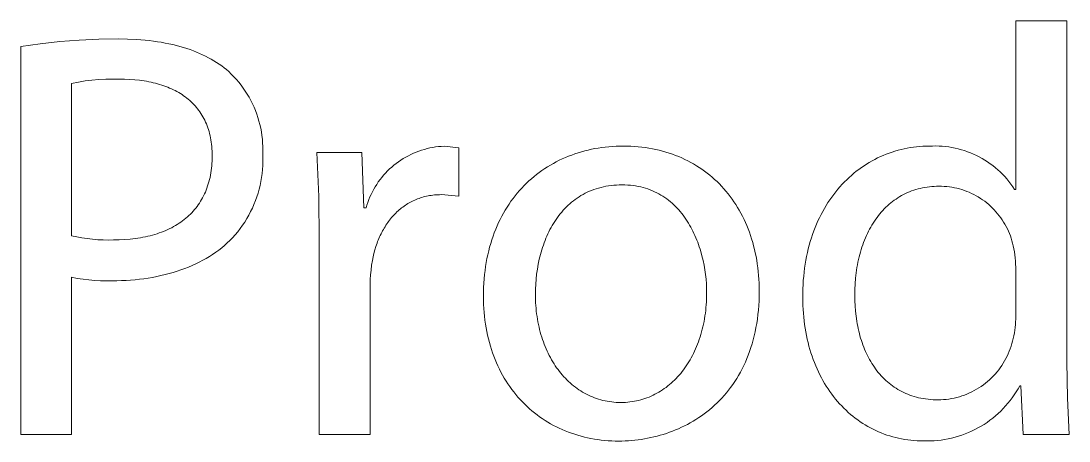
# Model space of a CAD drawing. Header units: millimetres. Extents: x -582 to 3448, y -204 to 2611.
# Drawn here: x 2165.7 to 2238.2, y -137.2 to -108.1 of the extents above; entities that cross this region are included whole.
import ezdxf

# ---------------------------------------------------------------- set-up
doc = ezdxf.new("R2010")
doc.units = ezdxf.units.MM
doc.header["$MEASUREMENT"] = 0
doc.layers.add('Domyślny', color=7, linetype='Continuous', true_color=0x000000)

msp = doc.modelspace()

# ---------------------------------------------------------------- linework, layer by layer
at = {"layer": 'Domyślny', "color": 18, "lineweight": 15, "true_color": 0x000000}
for p, q in [((2234.525, -119.746), (2234.525, -108.084)), ((2234.525, -108.084), (2238.068, -108.084)), ((2238.068, -108.084), (2238.068, -131.677)), ((2167.028, -109.659), (2168.373, -109.51)), ((2168.373, -109.51), (2169.722, -109.405)), ((2169.722, -109.405), (2171.073, -109.345)), ((2171.073, -109.345), (2172.426, -109.331)), ((2172.426, -109.331), (2173.065, -109.34)), ((2173.065, -109.34), (2173.681, -109.369)), ((2173.681, -109.369), (2174.276, -109.416)), ((2174.276, -109.416), (2174.566, -109.446)), ((2174.566, -109.446), (2174.85, -109.481)), ((2174.85, -109.481), (2175.129, -109.52)), ((2165.689, -109.854), (2167.028, -109.659)), ((2165.689, -136.722), (2165.689, -109.854)), ((2175.129, -109.52), (2175.402, -109.564)), ((2175.402, -109.564), (2175.67, -109.613)), ((2175.67, -109.613), (2175.932, -109.665)), ((2175.932, -109.665), (2176.19, -109.722)), ((2176.19, -109.722), (2176.441, -109.784)), ((2176.441, -109.784), (2176.688, -109.849)), ((2176.688, -109.849), (2176.929, -109.919)), ((2176.929, -109.919), (2177.165, -109.994)), ((2177.165, -109.994), (2177.395, -110.072)), ((2177.395, -110.072), (2177.62, -110.154)), ((2177.62, -110.154), (2177.84, -110.241)), ((2177.84, -110.241), (2178.054, -110.331)), ((2178.054, -110.331), (2178.263, -110.426)), ((2178.263, -110.426), (2178.467, -110.525)), ((2178.467, -110.525), (2178.666, -110.627)), ((2178.666, -110.627), (2178.859, -110.734)), ((2178.859, -110.734), (2179.047, -110.844)), ((2179.047, -110.844), (2179.229, -110.958)), ((2179.229, -110.958), (2179.406, -111.076)), ((2179.406, -111.076), (2179.578, -111.198)), ((2179.578, -111.198), (2179.745, -111.323)), ((2179.745, -111.323), (2179.907, -111.452)), ((2179.907, -111.452), (2180.063, -111.585)), ((2180.063, -111.585), (2180.246, -111.761)), ((2169.66, -112.316), (2169.192, -112.404)), ((2169.192, -112.404), (2169.192, -122.966)), ((2170.131, -112.242), (2169.66, -112.316)), ((2170.604, -112.185), (2170.131, -112.242)), ((2171.078, -112.142), (2170.604, -112.185)), ((2171.554, -112.116), (2171.078, -112.142)), ((2172.03, -112.104), (2171.554, -112.116)), ((2172.507, -112.109), (2172.03, -112.104)), ((2172.865, -112.114), (2172.507, -112.109)), ((2173.216, -112.129), (2172.865, -112.114)), ((2173.558, -112.154), (2173.216, -112.129)), ((2173.892, -112.19), (2173.558, -112.154)), ((2174.218, -112.236), (2173.892, -112.19)), ((2174.377, -112.263), (2174.218, -112.236)), ((2174.534, -112.292), (2174.377, -112.263)), ((2174.689, -112.324), (2174.534, -112.292)), ((2174.842, -112.359), (2174.689, -112.324)), ((2174.992, -112.396), (2174.842, -112.359)), ((2175.14, -112.435), (2174.992, -112.396)), ((2180.246, -111.761), (2180.424, -111.943)), ((2180.424, -111.943), (2180.595, -112.131)), ((2180.595, -112.131), (2180.759, -112.325)), ((2180.759, -112.325), (2180.917, -112.525)), ((2175.285, -112.478), (2175.14, -112.435)), ((2175.428, -112.522), (2175.285, -112.478)), ((2175.569, -112.57), (2175.428, -112.522)), ((2175.707, -112.62), (2175.569, -112.57)), ((2175.843, -112.673), (2175.707, -112.62)), ((2175.976, -112.728), (2175.843, -112.673)), ((2176.107, -112.786), (2175.976, -112.728)), ((2176.235, -112.846), (2176.107, -112.786)), ((2176.361, -112.909), (2176.235, -112.846)), ((2176.484, -112.975), (2176.361, -112.909)), ((2176.604, -113.043), (2176.484, -112.975)), ((2176.721, -113.114), (2176.604, -113.043)), ((2176.836, -113.187), (2176.721, -113.114)), ((2180.917, -112.525), (2181.067, -112.729)), ((2181.067, -112.729), (2181.211, -112.939)), ((2181.211, -112.939), (2181.347, -113.154)), ((2176.948, -113.264), (2176.836, -113.187)), ((2177.057, -113.342), (2176.948, -113.264)), ((2177.164, -113.424), (2177.057, -113.342)), ((2177.267, -113.508), (2177.164, -113.424)), ((2177.368, -113.595), (2177.267, -113.508)), ((2177.466, -113.684), (2177.368, -113.595)), ((2177.561, -113.776), (2177.466, -113.684)), ((2177.653, -113.87), (2177.561, -113.776)), ((2181.347, -113.154), (2181.476, -113.373)), ((2181.476, -113.373), (2181.597, -113.596)), ((2181.597, -113.596), (2181.71, -113.824)), ((2181.71, -113.824), (2181.816, -114.055)), ((2177.742, -113.968), (2177.653, -113.87)), ((2177.828, -114.068), (2177.742, -113.968)), ((2177.911, -114.17), (2177.828, -114.068)), ((2177.991, -114.275), (2177.911, -114.17)), ((2178.068, -114.383), (2177.991, -114.275)), ((2178.142, -114.494), (2178.068, -114.383)), ((2178.213, -114.607), (2178.142, -114.494)), ((2181.816, -114.055), (2181.913, -114.29)), ((2181.913, -114.29), (2182.003, -114.528)), ((2182.003, -114.528), (2182.084, -114.769)), ((2178.28, -114.723), (2178.213, -114.607)), ((2178.344, -114.842), (2178.28, -114.723)), ((2178.405, -114.963), (2178.344, -114.842)), ((2178.463, -115.087), (2178.405, -114.963)), ((2178.518, -115.213), (2178.463, -115.087)), ((2178.569, -115.343), (2178.518, -115.213)), ((2182.084, -114.769), (2182.157, -115.013)), ((2182.157, -115.013), (2182.221, -115.258)), ((2182.221, -115.258), (2182.277, -115.506)), ((2178.617, -115.475), (2178.569, -115.343)), ((2178.661, -115.609), (2178.617, -115.475)), ((2178.702, -115.747), (2178.661, -115.609)), ((2178.74, -115.887), (2178.702, -115.747)), ((2178.774, -116.03), (2178.74, -115.887)), ((2178.805, -116.175), (2178.774, -116.03)), ((2182.277, -115.506), (2182.324, -115.756)), ((2182.324, -115.756), (2182.362, -116.008)), ((2182.362, -116.008), (2182.392, -116.26)), ((2178.832, -116.323), (2178.805, -116.175)), ((2178.856, -116.474), (2178.832, -116.323)), ((2178.876, -116.628), (2178.856, -116.474)), ((2178.892, -116.784), (2178.876, -116.628)), ((2182.392, -116.26), (2182.414, -116.513)), ((2182.414, -116.513), (2182.426, -116.767)), ((2194.778, -116.769), (2194.977, -116.757)), ((2194.977, -116.757), (2195.983, -116.878)), ((2206.617, -116.775), (2206.866, -116.761)), ((2206.866, -116.761), (2207.116, -116.752)), ((2207.116, -116.752), (2207.368, -116.749)), ((2207.368, -116.749), (2207.63, -116.752)), ((2207.63, -116.752), (2207.889, -116.761)), ((2207.889, -116.761), (2208.145, -116.776)), ((2227.886, -116.78), (2228.107, -116.765)), ((2228.107, -116.765), (2228.329, -116.756)), ((2228.329, -116.756), (2228.553, -116.753)), ((2228.553, -116.753), (2228.776, -116.744)), ((2228.776, -116.744), (2228.999, -116.741)), ((2228.999, -116.741), (2229.223, -116.747)), ((2229.223, -116.747), (2229.446, -116.76)), ((2229.446, -116.76), (2229.669, -116.781)), ((2178.905, -116.943), (2178.892, -116.784)), ((2178.914, -117.105), (2178.905, -116.943)), ((2178.92, -117.269), (2178.914, -117.105)), ((2178.922, -117.437), (2178.92, -117.269)), ((2178.92, -117.611), (2178.922, -117.437)), ((2182.43, -117.021), (2182.425, -117.276)), ((2182.425, -117.276), (2182.434, -117.552)), ((2182.426, -116.767), (2182.43, -117.021)), ((2186.304, -120.246), (2186.173, -117.2)), ((2186.173, -117.2), (2189.287, -117.2)), ((2189.287, -117.2), (2189.407, -121.025)), ((2192.321, -117.512), (2192.496, -117.416)), ((2192.496, -117.416), (2192.674, -117.327)), ((2192.674, -117.327), (2192.855, -117.244)), ((2192.855, -117.244), (2193.038, -117.168)), ((2193.038, -117.168), (2193.225, -117.097)), ((2193.225, -117.097), (2193.413, -117.033)), ((2193.413, -117.033), (2193.604, -116.976)), ((2193.604, -116.976), (2193.796, -116.924)), ((2193.796, -116.924), (2193.99, -116.88)), ((2193.99, -116.88), (2194.186, -116.842)), ((2194.186, -116.842), (2194.382, -116.811)), ((2194.382, -116.811), (2194.58, -116.786)), ((2194.58, -116.786), (2194.778, -116.769)), ((2195.983, -116.878), (2195.983, -120.22)), ((2203.364, -117.541), (2203.58, -117.452)), ((2203.58, -117.452), (2203.799, -117.367)), ((2203.799, -117.367), (2204.021, -117.289)), ((2204.021, -117.289), (2204.245, -117.215)), ((2204.245, -117.215), (2204.472, -117.147)), ((2204.472, -117.147), (2204.701, -117.084)), ((2204.701, -117.084), (2204.933, -117.026)), ((2204.933, -117.026), (2205.167, -116.974)), ((2205.167, -116.974), (2205.403, -116.927)), ((2205.403, -116.927), (2205.642, -116.886)), ((2205.642, -116.886), (2205.883, -116.85)), ((2205.883, -116.85), (2206.126, -116.819)), ((2206.126, -116.819), (2206.37, -116.794)), ((2206.37, -116.794), (2206.617, -116.775)), ((2208.145, -116.776), (2208.398, -116.797)), ((2208.398, -116.797), (2208.649, -116.823)), ((2208.649, -116.823), (2208.897, -116.855)), ((2208.897, -116.855), (2209.141, -116.893)), ((2209.141, -116.893), (2209.383, -116.936)), ((2209.383, -116.936), (2209.622, -116.985)), ((2209.622, -116.985), (2209.857, -117.04)), ((2209.857, -117.04), (2210.09, -117.1)), ((2210.09, -117.1), (2210.319, -117.165)), ((2210.319, -117.165), (2210.546, -117.236)), ((2210.546, -117.236), (2210.769, -117.312)), ((2210.769, -117.312), (2210.988, -117.394)), ((2210.988, -117.394), (2211.205, -117.48)), ((2211.205, -117.48), (2211.418, -117.572)), ((2224.967, -117.572), (2225.162, -117.48)), ((2225.162, -117.48), (2225.36, -117.393)), ((2225.36, -117.393), (2225.56, -117.312)), ((2225.56, -117.312), (2225.762, -117.236)), ((2225.762, -117.236), (2225.966, -117.165)), ((2225.966, -117.165), (2226.172, -117.1)), ((2226.172, -117.1), (2226.381, -117.041)), ((2226.381, -117.041), (2226.591, -116.987)), ((2226.591, -116.987), (2226.803, -116.938)), ((2226.803, -116.938), (2227.016, -116.895)), ((2227.016, -116.895), (2227.231, -116.858)), ((2227.231, -116.858), (2227.448, -116.826)), ((2227.448, -116.826), (2227.666, -116.8)), ((2227.666, -116.8), (2227.886, -116.78)), ((2229.669, -116.781), (2229.89, -116.809)), ((2229.89, -116.809), (2230.111, -116.845)), ((2230.111, -116.845), (2230.33, -116.888)), ((2230.33, -116.888), (2230.548, -116.939)), ((2230.548, -116.939), (2230.764, -116.998)), ((2230.764, -116.998), (2230.977, -117.063)), ((2230.977, -117.063), (2231.189, -117.136)), ((2231.189, -117.136), (2231.397, -117.217)), ((2231.397, -117.217), (2231.603, -117.304)), ((2231.603, -117.304), (2231.806, -117.398)), ((2231.806, -117.398), (2232.005, -117.5)), ((2178.875, -118.286), (2178.892, -118.121)), ((2178.892, -118.121), (2178.905, -117.954)), ((2178.905, -117.954), (2178.914, -117.784)), ((2178.914, -117.784), (2178.92, -117.611)), ((2182.425, -118.104), (2182.406, -118.38)), ((2182.434, -117.828), (2182.425, -118.104)), ((2182.434, -117.552), (2182.434, -117.828)), ((2191.201, -118.335), (2191.348, -118.202)), ((2191.348, -118.202), (2191.5, -118.073)), ((2191.5, -118.073), (2191.656, -117.95)), ((2191.656, -117.95), (2191.817, -117.832)), ((2191.817, -117.832), (2191.981, -117.719)), ((2191.981, -117.719), (2192.149, -117.613)), ((2192.149, -117.613), (2192.321, -117.512)), ((2201.936, -118.309), (2202.13, -118.184)), ((2202.13, -118.184), (2202.328, -118.064)), ((2202.328, -118.064), (2202.529, -117.949)), ((2202.529, -117.949), (2202.733, -117.84)), ((2202.733, -117.84), (2202.941, -117.735)), ((2202.941, -117.735), (2203.151, -117.635)), ((2203.151, -117.635), (2203.364, -117.541)), ((2211.418, -117.572), (2211.627, -117.669)), ((2211.627, -117.669), (2211.833, -117.771)), ((2211.833, -117.771), (2212.036, -117.878)), ((2212.036, -117.878), (2212.235, -117.99)), ((2212.235, -117.99), (2212.43, -118.107)), ((2212.43, -118.107), (2212.622, -118.229)), ((2223.847, -118.233), (2224.027, -118.11)), ((2224.027, -118.11), (2224.209, -117.992)), ((2224.209, -117.992), (2224.395, -117.879)), ((2224.395, -117.879), (2224.583, -117.771)), ((2224.583, -117.771), (2224.773, -117.669)), ((2224.773, -117.669), (2224.967, -117.572)), ((2232.005, -117.5), (2232.201, -117.608)), ((2232.201, -117.608), (2232.392, -117.722)), ((2232.392, -117.722), (2232.58, -117.843)), ((2232.58, -117.843), (2232.764, -117.971)), ((2232.764, -117.971), (2232.943, -118.105)), ((2232.943, -118.105), (2233.117, -118.244)), ((2178.736, -119.072), (2178.771, -118.92)), ((2178.771, -118.92), (2178.802, -118.765)), ((2178.802, -118.765), (2178.83, -118.608)), ((2178.83, -118.608), (2178.854, -118.448)), ((2178.854, -118.448), (2178.875, -118.286)), ((2182.34, -118.928), (2182.292, -119.2)), ((2182.378, -118.655), (2182.34, -118.928)), ((2182.406, -118.38), (2182.378, -118.655)), ((2190.536, -119.074), (2190.658, -118.918)), ((2190.658, -118.918), (2190.786, -118.765)), ((2190.786, -118.765), (2190.92, -118.617)), ((2190.92, -118.617), (2191.058, -118.474)), ((2191.058, -118.474), (2191.201, -118.335)), ((2201.015, -119.009), (2201.192, -118.859)), ((2201.192, -118.859), (2201.373, -118.714)), ((2201.373, -118.714), (2201.557, -118.574)), ((2201.557, -118.574), (2201.744, -118.439)), ((2201.744, -118.439), (2201.936, -118.309)), ((2212.622, -118.229), (2212.81, -118.355)), ((2212.81, -118.355), (2212.994, -118.487)), ((2212.994, -118.487), (2213.175, -118.623)), ((2213.175, -118.623), (2213.352, -118.764)), ((2213.352, -118.764), (2213.524, -118.909)), ((2213.524, -118.909), (2213.693, -119.059)), ((2222.829, -119.076), (2222.991, -118.923)), ((2222.991, -118.923), (2223.156, -118.775)), ((2223.156, -118.775), (2223.324, -118.632)), ((2223.324, -118.632), (2223.495, -118.494)), ((2223.495, -118.494), (2223.669, -118.361)), ((2223.669, -118.361), (2223.847, -118.233)), ((2233.117, -118.244), (2233.287, -118.39)), ((2233.287, -118.39), (2233.451, -118.542)), ((2233.451, -118.542), (2233.61, -118.699)), ((2233.61, -118.699), (2233.764, -118.861)), ((2233.764, -118.861), (2233.912, -119.028)), ((2178.507, -119.793), (2178.56, -119.654)), ((2178.56, -119.654), (2178.609, -119.513)), ((2178.609, -119.513), (2178.655, -119.368)), ((2178.655, -119.368), (2178.697, -119.221)), ((2178.697, -119.221), (2178.736, -119.072)), ((2182.235, -119.471), (2182.169, -119.739)), ((2182.292, -119.2), (2182.235, -119.471)), ((2190.1, -119.74), (2190.2, -119.568)), ((2190.2, -119.568), (2190.306, -119.4)), ((2190.306, -119.4), (2190.418, -119.235)), ((2190.418, -119.235), (2190.536, -119.074)), ((2200.188, -119.83), (2200.345, -119.656)), ((2200.345, -119.656), (2200.507, -119.487)), ((2200.507, -119.487), (2200.672, -119.323)), ((2200.672, -119.323), (2200.842, -119.163)), ((2200.842, -119.163), (2201.015, -119.009)), ((2205.661, -119.652), (2205.497, -119.701)), ((2205.828, -119.607), (2205.661, -119.652)), ((2205.998, -119.567), (2205.828, -119.607)), ((2206.172, -119.532), (2205.998, -119.567)), ((2206.349, -119.502), (2206.172, -119.532)), ((2206.53, -119.478), (2206.349, -119.502)), ((2206.714, -119.459), (2206.53, -119.478)), ((2206.902, -119.445), (2206.714, -119.459)), ((2207.093, -119.436), (2206.902, -119.445)), ((2207.288, -119.434), (2207.093, -119.436)), ((2207.483, -119.437), (2207.288, -119.434)), ((2207.674, -119.446), (2207.483, -119.437)), ((2207.862, -119.461), (2207.674, -119.446)), ((2208.046, -119.481), (2207.862, -119.461)), ((2208.226, -119.508), (2208.046, -119.481)), ((2208.403, -119.54), (2208.226, -119.508)), ((2208.576, -119.577), (2208.403, -119.54)), ((2208.745, -119.62), (2208.576, -119.577)), ((2208.911, -119.668), (2208.745, -119.62)), ((2209.073, -119.721), (2208.911, -119.668)), ((2213.693, -119.059), (2213.858, -119.213)), ((2213.858, -119.213), (2214.019, -119.372)), ((2214.019, -119.372), (2214.176, -119.536)), ((2214.176, -119.536), (2214.328, -119.704)), ((2222.216, -119.735), (2222.364, -119.563)), ((2222.364, -119.563), (2222.516, -119.396)), ((2222.516, -119.396), (2222.671, -119.234)), ((2222.671, -119.234), (2222.829, -119.076)), ((2228.076, -119.645), (2227.921, -119.679)), ((2228.233, -119.615), (2228.076, -119.645)), ((2228.392, -119.59), (2228.233, -119.615)), ((2228.554, -119.569), (2228.392, -119.59)), ((2228.718, -119.553), (2228.554, -119.569)), ((2228.884, -119.541), (2228.718, -119.553)), ((2229.053, -119.534), (2228.884, -119.541)), ((2229.224, -119.532), (2229.053, -119.534)), ((2229.401, -119.534), (2229.224, -119.532)), ((2229.579, -119.542), (2229.401, -119.534)), ((2229.757, -119.556), (2229.579, -119.542)), ((2229.933, -119.576), (2229.757, -119.556)), ((2230.109, -119.602), (2229.933, -119.576)), ((2230.284, -119.635), (2230.109, -119.602)), ((2230.458, -119.673), (2230.284, -119.635)), ((2233.912, -119.028), (2234.054, -119.201)), ((2234.054, -119.201), (2234.19, -119.378)), ((2234.19, -119.378), (2234.32, -119.56)), ((2234.32, -119.56), (2234.444, -119.746)), ((2178.192, -120.449), (2178.262, -120.324)), ((2178.262, -120.324), (2178.328, -120.195)), ((2178.328, -120.195), (2178.391, -120.064)), ((2178.391, -120.064), (2178.451, -119.93)), ((2178.451, -119.93), (2178.507, -119.793)), ((2182.01, -120.268), (2181.916, -120.528)), ((2182.094, -120.005), (2182.01, -120.268)), ((2182.169, -119.739), (2182.094, -120.005)), ((2186.334, -123.293), (2186.304, -120.246)), ((2189.759, -120.459), (2189.835, -120.275)), ((2189.835, -120.275), (2189.917, -120.094)), ((2189.917, -120.094), (2190.005, -119.916)), ((2190.005, -119.916), (2190.1, -119.74)), ((2193.234, -120.371), (2193.134, -120.408)), ((2193.335, -120.336), (2193.234, -120.371)), ((2193.438, -120.304), (2193.335, -120.336)), ((2193.542, -120.274), (2193.438, -120.304)), ((2193.647, -120.246), (2193.542, -120.274)), ((2193.754, -120.221), (2193.647, -120.246)), ((2193.861, -120.199), (2193.754, -120.221)), ((2193.97, -120.179), (2193.861, -120.199)), ((2194.08, -120.161), (2193.97, -120.179)), ((2194.191, -120.147), (2194.08, -120.161)), ((2194.303, -120.134), (2194.191, -120.147)), ((2194.416, -120.125), (2194.303, -120.134)), ((2194.53, -120.118), (2194.416, -120.125)), ((2194.646, -120.114), (2194.53, -120.118)), ((2194.762, -120.113), (2194.646, -120.114)), ((2195.983, -120.22), (2194.762, -120.113)), ((2199.599, -120.573), (2199.74, -120.38)), ((2199.74, -120.38), (2199.885, -120.192)), ((2199.885, -120.192), (2200.034, -120.009)), ((2200.034, -120.009), (2200.188, -119.83)), ((2204.172, -120.35), (2204.041, -120.443)), ((2204.306, -120.261), (2204.172, -120.35)), ((2204.443, -120.176), (2204.306, -120.261)), ((2204.584, -120.095), (2204.443, -120.176)), ((2204.728, -120.019), (2204.584, -120.095)), ((2204.875, -119.946), (2204.728, -120.019)), ((2205.025, -119.878), (2204.875, -119.946)), ((2205.179, -119.815), (2205.025, -119.878)), ((2205.336, -119.756), (2205.179, -119.815)), ((2205.497, -119.701), (2205.336, -119.756)), ((2209.232, -119.779), (2209.073, -119.721)), ((2209.387, -119.842), (2209.232, -119.779)), ((2209.539, -119.909), (2209.387, -119.842)), ((2209.688, -119.982), (2209.539, -119.909)), ((2209.833, -120.058), (2209.688, -119.982)), ((2209.974, -120.139), (2209.833, -120.058)), ((2210.112, -120.225), (2209.974, -120.139)), ((2210.247, -120.314), (2210.112, -120.225)), ((2210.378, -120.408), (2210.247, -120.314)), ((2214.328, -119.704), (2214.477, -119.876)), ((2214.477, -119.876), (2214.621, -120.052)), ((2214.621, -120.052), (2214.761, -120.233)), ((2214.761, -120.233), (2214.897, -120.418)), ((2221.66, -120.471), (2221.793, -120.28)), ((2221.793, -120.28), (2221.931, -120.094)), ((2221.931, -120.094), (2222.071, -119.912)), ((2222.071, -119.912), (2222.216, -119.735)), ((2226.372, -120.331), (2226.246, -120.414)), ((2226.501, -120.251), (2226.372, -120.331)), ((2226.632, -120.176), (2226.501, -120.251)), ((2226.766, -120.104), (2226.632, -120.176)), ((2226.902, -120.037), (2226.766, -120.104)), ((2227.04, -119.973), (2226.902, -120.037)), ((2227.181, -119.914), (2227.04, -119.973)), ((2227.324, -119.859), (2227.181, -119.914)), ((2227.47, -119.807), (2227.324, -119.859)), ((2227.618, -119.76), (2227.47, -119.807)), ((2227.768, -119.717), (2227.618, -119.76)), ((2227.921, -119.679), (2227.768, -119.717)), ((2230.63, -119.717), (2230.458, -119.673)), ((2230.801, -119.767), (2230.63, -119.717)), ((2230.97, -119.823), (2230.801, -119.767)), ((2231.137, -119.884), (2230.97, -119.823)), ((2231.302, -119.951), (2231.137, -119.884)), ((2231.464, -120.024), (2231.302, -119.951)), ((2231.624, -120.102), (2231.464, -120.024)), ((2231.781, -120.186), (2231.624, -120.102)), ((2231.935, -120.275), (2231.781, -120.186)), ((2232.086, -120.369), (2231.935, -120.275)), ((2232.234, -120.468), (2232.086, -120.369)), ((2234.444, -119.746), (2234.525, -119.746)), ((2177.703, -121.149), (2177.793, -121.039)), ((2177.793, -121.039), (2177.879, -120.927)), ((2177.879, -120.927), (2177.963, -120.811)), ((2177.963, -120.811), (2178.042, -120.693)), ((2178.042, -120.693), (2178.119, -120.573)), ((2178.119, -120.573), (2178.192, -120.449)), ((2181.703, -121.038), (2181.583, -121.287)), ((2181.814, -120.785), (2181.703, -121.038)), ((2181.916, -120.528), (2181.814, -120.785)), ((2189.407, -121.025), (2189.568, -121.025)), ((2189.568, -121.025), (2189.625, -120.834)), ((2189.625, -120.834), (2189.689, -120.646)), ((2189.689, -120.646), (2189.759, -120.459)), ((2191.949, -121.102), (2191.868, -121.17)), ((2192.032, -121.035), (2191.949, -121.102)), ((2192.117, -120.971), (2192.032, -121.035)), ((2192.202, -120.909), (2192.117, -120.971)), ((2192.289, -120.849), (2192.202, -120.909)), ((2192.378, -120.791), (2192.289, -120.849)), ((2192.468, -120.735), (2192.378, -120.791)), ((2192.559, -120.682), (2192.468, -120.735)), ((2192.652, -120.63), (2192.559, -120.682)), ((2192.745, -120.581), (2192.652, -120.63)), ((2192.841, -120.535), (2192.745, -120.581)), ((2192.937, -120.49), (2192.841, -120.535)), ((2193.035, -120.448), (2192.937, -120.49)), ((2193.134, -120.408), (2193.035, -120.448)), ((2199.204, -121.179), (2199.331, -120.972)), ((2199.331, -120.972), (2199.463, -120.77)), ((2199.463, -120.77), (2199.599, -120.573)), ((2203.323, -121.077), (2203.214, -121.195)), ((2203.435, -120.963), (2203.323, -121.077)), ((2203.549, -120.852), (2203.435, -120.963)), ((2203.667, -120.744), (2203.549, -120.852)), ((2203.789, -120.64), (2203.667, -120.744)), ((2203.913, -120.54), (2203.789, -120.64)), ((2204.041, -120.443), (2203.913, -120.54)), ((2210.506, -120.505), (2210.378, -120.408)), ((2210.631, -120.607), (2210.506, -120.505)), ((2210.752, -120.712), (2210.631, -120.607)), ((2210.87, -120.82), (2210.752, -120.712)), ((2210.985, -120.933), (2210.87, -120.82)), ((2211.097, -121.048), (2210.985, -120.933)), ((2211.205, -121.167), (2211.097, -121.048)), ((2214.897, -120.418), (2215.029, -120.606)), ((2215.029, -120.606), (2215.156, -120.799)), ((2215.156, -120.799), (2215.278, -120.996)), ((2215.278, -120.996), (2215.397, -121.197)), ((2221.167, -121.279), (2221.284, -121.07)), ((2221.284, -121.07), (2221.406, -120.866)), ((2221.406, -120.866), (2221.531, -120.666)), ((2221.531, -120.666), (2221.66, -120.471)), ((2225.433, -121.097), (2225.328, -121.209)), ((2225.542, -120.989), (2225.433, -121.097)), ((2225.653, -120.884), (2225.542, -120.989)), ((2225.766, -120.783), (2225.653, -120.884)), ((2225.882, -120.685), (2225.766, -120.783)), ((2226.001, -120.591), (2225.882, -120.685)), ((2226.122, -120.5), (2226.001, -120.591)), ((2226.246, -120.414), (2226.122, -120.5)), ((2232.378, -120.572), (2232.234, -120.468)), ((2232.518, -120.681), (2232.378, -120.572)), ((2232.655, -120.795), (2232.518, -120.681)), ((2232.788, -120.914), (2232.655, -120.795)), ((2232.917, -121.037), (2232.788, -120.914)), ((2233.041, -121.164), (2232.917, -121.037)), ((2176.872, -121.93), (2176.987, -121.842)), ((2176.987, -121.842), (2177.098, -121.751)), ((2177.098, -121.751), (2177.207, -121.658)), ((2177.207, -121.658), (2177.313, -121.561)), ((2177.313, -121.561), (2177.415, -121.462)), ((2177.415, -121.462), (2177.514, -121.361)), ((2177.514, -121.361), (2177.61, -121.256)), ((2177.61, -121.256), (2177.703, -121.149)), ((2181.318, -121.771), (2181.173, -122.007)), ((2181.454, -121.531), (2181.318, -121.771)), ((2181.583, -121.287), (2181.454, -121.531)), ((2191.268, -121.789), (2191.2, -121.875)), ((2191.338, -121.705), (2191.268, -121.789)), ((2191.409, -121.623), (2191.338, -121.705)), ((2191.482, -121.542), (2191.409, -121.623)), ((2191.556, -121.464), (2191.482, -121.542)), ((2191.632, -121.388), (2191.556, -121.464)), ((2191.709, -121.313), (2191.632, -121.388)), ((2191.788, -121.241), (2191.709, -121.313)), ((2191.868, -121.17), (2191.788, -121.241)), ((2198.741, -122.05), (2198.85, -121.826)), ((2198.85, -121.826), (2198.963, -121.606)), ((2198.963, -121.606), (2199.081, -121.39)), ((2199.081, -121.39), (2199.204, -121.179)), ((2202.718, -121.829), (2202.628, -121.964)), ((2202.811, -121.697), (2202.718, -121.829)), ((2202.907, -121.567), (2202.811, -121.697)), ((2203.006, -121.44), (2202.907, -121.567)), ((2203.109, -121.316), (2203.006, -121.44)), ((2203.214, -121.195), (2203.109, -121.316)), ((2211.31, -121.288), (2211.205, -121.167)), ((2211.412, -121.413), (2211.31, -121.288)), ((2211.511, -121.541), (2211.412, -121.413)), ((2211.607, -121.671), (2211.511, -121.541)), ((2211.699, -121.804), (2211.607, -121.671)), ((2211.789, -121.94), (2211.699, -121.804)), ((2215.397, -121.197), (2215.51, -121.402)), ((2215.51, -121.402), (2215.619, -121.611)), ((2215.619, -121.611), (2215.724, -121.824)), ((2215.724, -121.824), (2215.824, -122.04)), ((2220.841, -121.932), (2220.946, -121.71)), ((2220.946, -121.71), (2221.054, -121.492)), ((2221.054, -121.492), (2221.167, -121.279)), ((2224.838, -121.817), (2224.748, -121.948)), ((2224.931, -121.689), (2224.838, -121.817)), ((2225.026, -121.564), (2224.931, -121.689)), ((2225.124, -121.442), (2225.026, -121.564)), ((2225.224, -121.324), (2225.124, -121.442)), ((2225.328, -121.209), (2225.224, -121.324)), ((2233.161, -121.295), (2233.041, -121.164)), ((2233.276, -121.43), (2233.161, -121.295)), ((2233.387, -121.57), (2233.276, -121.43)), ((2233.493, -121.713), (2233.387, -121.57)), ((2233.594, -121.859), (2233.493, -121.713)), ((2175.703, -122.597), (2175.845, -122.534)), ((2175.845, -122.534), (2175.983, -122.468)), ((2175.983, -122.468), (2176.119, -122.4)), ((2176.119, -122.4), (2176.252, -122.329)), ((2176.252, -122.329), (2176.382, -122.254)), ((2176.382, -122.254), (2176.509, -122.178)), ((2176.509, -122.178), (2176.633, -122.098)), ((2176.633, -122.098), (2176.754, -122.015)), ((2176.754, -122.015), (2176.872, -121.93)), ((2180.859, -122.461), (2180.69, -122.68)), ((2181.02, -122.237), (2180.859, -122.461)), ((2181.173, -122.007), (2181.02, -122.237)), ((2190.768, -122.526), (2190.712, -122.626)), ((2190.825, -122.428), (2190.768, -122.526)), ((2190.883, -122.331), (2190.825, -122.428)), ((2190.943, -122.237), (2190.883, -122.331)), ((2191.005, -122.144), (2190.943, -122.237)), ((2191.069, -122.052), (2191.005, -122.144)), ((2191.134, -121.963), (2191.069, -122.052)), ((2191.2, -121.875), (2191.134, -121.963)), ((2198.445, -122.751), (2198.539, -122.513)), ((2198.539, -122.513), (2198.637, -122.279)), ((2198.637, -122.279), (2198.741, -122.05)), ((2202.298, -122.531), (2202.223, -122.679)), ((2202.376, -122.386), (2202.298, -122.531)), ((2202.457, -122.243), (2202.376, -122.386)), ((2202.541, -122.102), (2202.457, -122.243)), ((2202.628, -121.964), (2202.541, -122.102)), ((2211.875, -122.078), (2211.789, -121.94)), ((2211.958, -122.218), (2211.875, -122.078)), ((2212.039, -122.361), (2211.958, -122.218)), ((2212.116, -122.505), (2212.039, -122.361)), ((2212.19, -122.652), (2212.116, -122.505)), ((2215.824, -122.04), (2215.919, -122.26)), ((2215.919, -122.26), (2216.009, -122.484)), ((2216.009, -122.484), (2216.095, -122.711)), ((2220.555, -122.623), (2220.646, -122.389)), ((2220.646, -122.389), (2220.741, -122.158)), ((2220.741, -122.158), (2220.841, -121.932)), ((2224.416, -122.503), (2224.34, -122.649)), ((2224.495, -122.36), (2224.416, -122.503)), ((2224.577, -122.219), (2224.495, -122.36)), ((2224.661, -122.082), (2224.577, -122.219)), ((2224.748, -121.948), (2224.661, -122.082)), ((2233.69, -122.009), (2233.594, -121.859)), ((2233.781, -122.162), (2233.69, -122.009)), ((2233.866, -122.318), (2233.781, -122.162)), ((2233.947, -122.477), (2233.866, -122.318)), ((2234.021, -122.638), (2233.947, -122.477)), ((2169.192, -122.966), (2169.551, -123.042)), ((2169.551, -123.042), (2169.912, -123.107)), ((2169.912, -123.107), (2170.275, -123.16)), ((2170.275, -123.16), (2170.639, -123.201)), ((2170.639, -123.201), (2171.005, -123.231)), ((2171.005, -123.231), (2171.371, -123.248)), ((2171.371, -123.248), (2171.738, -123.254)), ((2171.738, -123.254), (2172.104, -123.248)), ((2172.104, -123.248), (2172.496, -123.242)), ((2172.496, -123.242), (2172.877, -123.224)), ((2172.877, -123.224), (2173.249, -123.194)), ((2173.249, -123.194), (2173.431, -123.174)), ((2173.431, -123.174), (2173.611, -123.152)), ((2173.611, -123.152), (2173.788, -123.127)), ((2173.788, -123.127), (2173.962, -123.099)), ((2173.962, -123.099), (2174.134, -123.067)), ((2174.134, -123.067), (2174.303, -123.033)), ((2174.303, -123.033), (2174.47, -122.996)), ((2174.47, -122.996), (2174.634, -122.957)), ((2174.634, -122.957), (2174.795, -122.914)), ((2174.795, -122.914), (2174.953, -122.868)), ((2174.953, -122.868), (2175.109, -122.82)), ((2175.109, -122.82), (2175.261, -122.768)), ((2175.261, -122.768), (2175.411, -122.714)), ((2175.411, -122.714), (2175.559, -122.657)), ((2175.559, -122.657), (2175.703, -122.597)), ((2180.153, -123.281), (2179.968, -123.456)), ((2180.331, -123.1), (2180.153, -123.281)), ((2180.514, -122.893), (2180.331, -123.1)), ((2180.69, -122.68), (2180.514, -122.893)), ((2186.334, -136.727), (2186.334, -123.293)), ((2190.415, -123.258), (2190.372, -123.368)), ((2190.46, -123.149), (2190.415, -123.258)), ((2190.507, -123.041), (2190.46, -123.149)), ((2190.556, -122.935), (2190.507, -123.041)), ((2190.606, -122.83), (2190.556, -122.935)), ((2190.658, -122.727), (2190.606, -122.83)), ((2190.712, -122.626), (2190.658, -122.727)), ((2198.195, -123.491), (2198.273, -123.24)), ((2198.273, -123.24), (2198.357, -122.993)), ((2198.357, -122.993), (2198.445, -122.751)), ((2201.954, -123.289), (2201.894, -123.447)), ((2202.017, -123.134), (2201.954, -123.289)), ((2202.083, -122.98), (2202.017, -123.134)), ((2202.152, -122.828), (2202.083, -122.98)), ((2202.223, -122.679), (2202.152, -122.828)), ((2212.261, -122.8), (2212.19, -122.652)), ((2212.33, -122.95), (2212.261, -122.8)), ((2212.395, -123.102), (2212.33, -122.95)), ((2212.458, -123.255), (2212.395, -123.102)), ((2212.517, -123.41), (2212.458, -123.255)), ((2216.095, -122.711), (2216.176, -122.942)), ((2216.176, -122.942), (2216.252, -123.177)), ((2216.252, -123.177), (2216.323, -123.415)), ((2220.312, -123.353), (2220.388, -123.106)), ((2220.388, -123.106), (2220.469, -122.863)), ((2220.469, -122.863), (2220.555, -122.623)), ((2224.064, -123.26), (2224.002, -123.42)), ((2224.129, -123.103), (2224.064, -123.26)), ((2224.196, -122.949), (2224.129, -123.103)), ((2224.267, -122.798), (2224.196, -122.949)), ((2224.34, -122.649), (2224.267, -122.798)), ((2234.09, -122.802), (2234.021, -122.638)), ((2234.154, -122.968), (2234.09, -122.802)), ((2234.212, -123.136), (2234.154, -122.968)), ((2234.264, -123.307), (2234.212, -123.136)), ((2179.375, -123.949), (2179.165, -124.103)), ((2179.579, -123.791), (2179.375, -123.949)), ((2179.777, -123.626), (2179.579, -123.791)), ((2179.968, -123.456), (2179.777, -123.626)), ((2190.181, -123.943), (2190.117, -124.182)), ((2190.252, -123.709), (2190.181, -123.943)), ((2190.29, -123.594), (2190.252, -123.709)), ((2190.33, -123.481), (2190.29, -123.594)), ((2190.372, -123.368), (2190.33, -123.481)), ((2197.993, -124.27), (2198.055, -124.006)), ((2198.055, -124.006), (2198.123, -123.746)), ((2198.123, -123.746), (2198.195, -123.491)), ((2201.731, -123.929), (2201.683, -124.092)), ((2201.782, -123.767), (2201.731, -123.929)), ((2201.837, -123.606), (2201.782, -123.767)), ((2201.894, -123.447), (2201.837, -123.606)), ((2212.574, -123.565), (2212.517, -123.41)), ((2212.628, -123.722), (2212.574, -123.565)), ((2212.679, -123.88), (2212.628, -123.722)), ((2212.727, -124.039), (2212.679, -123.88)), ((2216.323, -123.415), (2216.389, -123.656)), ((2216.389, -123.656), (2216.449, -123.901)), ((2216.449, -123.901), (2216.505, -124.149)), ((2220.112, -124.12), (2220.173, -123.861)), ((2220.173, -123.861), (2220.24, -123.605)), ((2220.24, -123.605), (2220.312, -123.353)), ((2223.833, -123.914), (2223.783, -124.084)), ((2223.886, -123.747), (2223.833, -123.914)), ((2223.943, -123.582), (2223.886, -123.747)), ((2224.002, -123.42), (2223.943, -123.582)), ((2234.31, -123.478), (2234.264, -123.307)), ((2234.35, -123.652), (2234.31, -123.478)), ((2234.397, -123.861), (2234.35, -123.652)), ((2234.436, -124.072), (2234.397, -123.861)), ((2178.267, -124.659), (2178.028, -124.784)), ((2178.5, -124.529), (2178.267, -124.659)), ((2178.727, -124.392), (2178.5, -124.529)), ((2178.949, -124.25), (2178.727, -124.392)), ((2179.165, -124.103), (2178.949, -124.25)), ((2190.011, -124.676), (2189.957, -125.003)), ((2190.06, -124.426), (2190.011, -124.676)), ((2190.117, -124.182), (2190.06, -124.426)), ((2197.886, -124.81), (2197.937, -124.538)), ((2197.937, -124.538), (2197.993, -124.27)), ((2201.555, -124.591), (2201.483, -124.929)), ((2201.594, -124.424), (2201.555, -124.591)), ((2201.637, -124.257), (2201.594, -124.424)), ((2201.683, -124.092), (2201.637, -124.257)), ((2212.815, -124.359), (2212.727, -124.039)), ((2212.893, -124.682), (2212.815, -124.359)), ((2212.959, -125.005), (2212.893, -124.682)), ((2216.505, -124.149), (2216.556, -124.4)), ((2216.556, -124.4), (2216.602, -124.655)), ((2216.602, -124.655), (2216.642, -124.913)), ((2219.958, -124.923), (2220.004, -124.652)), ((2220.004, -124.652), (2220.055, -124.384)), ((2220.055, -124.384), (2220.112, -124.12)), ((2223.649, -124.607), (2223.61, -124.785)), ((2223.691, -124.43), (2223.649, -124.607)), ((2223.735, -124.256), (2223.691, -124.43)), ((2223.783, -124.084), (2223.735, -124.256)), ((2234.469, -124.285), (2234.436, -124.072)), ((2234.494, -124.498), (2234.469, -124.285)), ((2234.511, -124.712), (2234.494, -124.498)), ((2234.522, -124.927), (2234.511, -124.712)), ((2176.491, -125.415), (2176.219, -125.5)), ((2176.759, -125.325), (2176.491, -125.415)), ((2177.023, -125.228), (2176.759, -125.325)), ((2177.282, -125.126), (2177.023, -125.228)), ((2177.536, -125.018), (2177.282, -125.126)), ((2177.784, -124.904), (2177.536, -125.018)), ((2178.028, -124.784), (2177.784, -124.904)), ((2189.913, -125.332), (2189.881, -125.663)), ((2189.957, -125.003), (2189.913, -125.332)), ((2197.769, -125.652), (2197.802, -125.367)), ((2197.802, -125.367), (2197.841, -125.087)), ((2197.841, -125.087), (2197.886, -124.81)), ((2201.423, -125.27), (2201.375, -125.614)), ((2201.483, -124.929), (2201.423, -125.27)), ((2213.015, -125.329), (2212.959, -125.005)), ((2213.06, -125.653), (2213.015, -125.329)), ((2216.642, -124.913), (2216.677, -125.173)), ((2216.677, -125.173), (2216.707, -125.437)), ((2216.707, -125.437), (2216.732, -125.704)), ((2219.882, -125.479), (2219.917, -125.199)), ((2219.917, -125.199), (2219.958, -124.923)), ((2223.513, -125.335), (2223.486, -125.522)), ((2223.542, -125.149), (2223.513, -125.335)), ((2223.575, -124.966), (2223.542, -125.149)), ((2223.61, -124.785), (2223.575, -124.966)), ((2234.525, -125.141), (2234.522, -124.927)), ((2234.525, -128.537), (2234.525, -125.141)), ((2169.59, -125.913), (2169.192, -125.838)), ((2169.192, -125.838), (2169.192, -136.722)), ((2169.99, -125.974), (2169.59, -125.913)), ((2170.392, -126.022), (2169.99, -125.974)), ((2170.796, -126.057), (2170.392, -126.022)), ((2171.2, -126.078), (2170.796, -126.057)), ((2171.605, -126.085), (2171.2, -126.078)), ((2172.01, -126.079), (2171.605, -126.085)), ((2172.331, -126.076), (2172.01, -126.079)), ((2172.649, -126.068), (2172.331, -126.076)), ((2172.965, -126.053), (2172.649, -126.068)), ((2173.278, -126.032), (2172.965, -126.053)), ((2173.587, -126.005), (2173.278, -126.032)), ((2173.894, -125.972), (2173.587, -126.005)), ((2174.197, -125.934), (2173.894, -125.972)), ((2174.497, -125.889), (2174.197, -125.934)), ((2174.794, -125.839), (2174.497, -125.889)), ((2175.087, -125.783), (2174.794, -125.839)), ((2175.376, -125.721), (2175.087, -125.783)), ((2175.661, -125.653), (2175.376, -125.721)), ((2175.942, -125.58), (2175.661, -125.653)), ((2176.219, -125.5), (2175.942, -125.58)), ((2189.86, -125.994), (2189.85, -126.326)), ((2189.881, -125.663), (2189.86, -125.994)), ((2197.72, -126.234), (2197.741, -125.941)), ((2197.741, -125.941), (2197.769, -125.652)), ((2201.337, -125.96), (2201.31, -126.307)), ((2201.375, -125.614), (2201.337, -125.96)), ((2213.095, -125.975), (2213.06, -125.653)), ((2213.119, -126.294), (2213.095, -125.975)), ((2216.732, -125.704), (2216.751, -125.974)), ((2216.751, -125.974), (2216.765, -126.247)), ((2219.81, -126.34), (2219.828, -126.049)), ((2219.828, -126.049), (2219.852, -125.762)), ((2219.852, -125.762), (2219.882, -125.479)), ((2223.442, -125.902), (2223.411, -126.29)), ((2223.486, -125.522), (2223.442, -125.902)), ((2189.85, -126.326), (2189.85, -136.727)), ((2197.692, -127.137), (2197.695, -126.832)), ((2197.695, -126.832), (2197.704, -126.531)), ((2197.704, -126.531), (2197.72, -126.234)), ((2201.294, -126.655), (2201.289, -127.003)), ((2201.31, -126.307), (2201.294, -126.655)), ((2213.134, -126.61), (2213.119, -126.294)), ((2213.139, -126.922), (2213.134, -126.61)), ((2216.765, -126.247), (2216.773, -126.523)), ((2216.776, -126.801), (2216.772, -127.137)), ((2216.773, -126.523), (2216.776, -126.801)), ((2219.79, -126.933), (2219.797, -126.635)), ((2219.797, -126.635), (2219.81, -126.34)), ((2223.392, -126.685), (2223.386, -127.087)), ((2223.411, -126.29), (2223.392, -126.685)), ((2197.695, -127.424), (2197.692, -127.137)), ((2197.704, -127.708), (2197.695, -127.424)), ((2201.289, -127.003), (2201.29, -127.202)), ((2201.29, -127.202), (2201.296, -127.4)), ((2201.296, -127.4), (2201.305, -127.596)), ((2201.305, -127.596), (2201.317, -127.79)), ((2213.11, -127.733), (2213.122, -127.533)), ((2213.122, -127.533), (2213.132, -127.331)), ((2213.132, -127.331), (2213.137, -127.128)), ((2213.137, -127.128), (2213.139, -126.922)), ((2216.761, -127.466), (2216.744, -127.79)), ((2216.772, -127.137), (2216.761, -127.466)), ((2219.789, -127.235), (2219.79, -126.933)), ((2219.792, -127.512), (2219.789, -127.235)), ((2219.799, -127.787), (2219.792, -127.512)), ((2223.386, -127.087), (2223.391, -127.455)), ((2223.391, -127.455), (2223.408, -127.819)), ((2197.718, -127.988), (2197.704, -127.708)), ((2197.739, -128.265), (2197.718, -127.988)), ((2197.765, -128.538), (2197.739, -128.265)), ((2201.317, -127.79), (2201.333, -127.983)), ((2201.333, -127.983), (2201.352, -128.174)), ((2201.352, -128.174), (2201.375, -128.363)), ((2201.375, -128.363), (2201.401, -128.55)), ((2213.023, -128.512), (2213.05, -128.32)), ((2213.05, -128.32), (2213.073, -128.126)), ((2213.073, -128.126), (2213.093, -127.931)), ((2213.093, -127.931), (2213.11, -127.733)), ((2216.719, -128.108), (2216.687, -128.42)), ((2216.744, -127.79), (2216.719, -128.108)), ((2219.813, -128.058), (2219.799, -127.787)), ((2219.831, -128.326), (2219.813, -128.058)), ((2219.854, -128.592), (2219.831, -128.326)), ((2223.408, -127.819), (2223.437, -128.178)), ((2223.437, -128.178), (2223.476, -128.531)), ((2197.797, -128.808), (2197.765, -128.538)), ((2197.834, -129.074), (2197.797, -128.808)), ((2197.877, -129.337), (2197.834, -129.074)), ((2201.401, -128.55), (2201.43, -128.736)), ((2201.43, -128.736), (2201.463, -128.919)), ((2201.463, -128.919), (2201.499, -129.101)), ((2212.881, -129.257), (2212.922, -129.074)), ((2212.922, -129.074), (2212.959, -128.889)), ((2212.959, -128.889), (2212.993, -128.701)), ((2212.993, -128.701), (2213.023, -128.512)), ((2216.603, -129.026), (2216.552, -129.32)), ((2216.648, -128.726), (2216.603, -129.026)), ((2216.687, -128.42), (2216.648, -128.726)), ((2219.883, -128.854), (2219.854, -128.592)), ((2219.916, -129.113), (2219.883, -128.854)), ((2223.476, -128.531), (2223.527, -128.879)), ((2223.527, -128.879), (2223.557, -129.05)), ((2223.557, -129.05), (2223.589, -129.22)), ((2234.504, -129.115), (2234.517, -128.923)), ((2234.517, -128.923), (2234.524, -128.73)), ((2234.524, -128.73), (2234.525, -128.537)), ((2197.925, -129.596), (2197.877, -129.337)), ((2197.979, -129.851), (2197.925, -129.596)), ((2201.499, -129.101), (2201.538, -129.28)), ((2201.538, -129.28), (2201.58, -129.457)), ((2201.58, -129.457), (2201.626, -129.632)), ((2201.626, -129.632), (2201.675, -129.805)), ((2201.675, -129.805), (2201.726, -129.975)), ((2212.688, -129.964), (2212.741, -129.791)), ((2212.741, -129.791), (2212.791, -129.615)), ((2212.791, -129.615), (2212.838, -129.437)), ((2212.838, -129.437), (2212.881, -129.257)), ((2216.494, -129.609), (2216.43, -129.892)), ((2216.552, -129.32), (2216.494, -129.609)), ((2219.954, -129.369), (2219.916, -129.113)), ((2219.998, -129.621), (2219.954, -129.369)), ((2220.046, -129.871), (2219.998, -129.621)), ((2223.589, -129.22), (2223.625, -129.388)), ((2223.625, -129.388), (2223.663, -129.555)), ((2223.663, -129.555), (2223.704, -129.719)), ((2223.704, -129.719), (2223.748, -129.882)), ((2234.393, -129.879), (2234.43, -129.689)), ((2234.43, -129.689), (2234.461, -129.499)), ((2234.461, -129.499), (2234.486, -129.307)), ((2234.486, -129.307), (2234.504, -129.115)), ((2198.038, -130.103), (2197.979, -129.851)), ((2198.102, -130.351), (2198.038, -130.103)), ((2198.172, -130.595), (2198.102, -130.351)), ((2201.726, -129.975), (2201.781, -130.144)), ((2201.781, -130.144), (2201.839, -130.309)), ((2201.839, -130.309), (2201.9, -130.473)), ((2201.9, -130.473), (2201.964, -130.634)), ((2212.444, -130.631), (2212.51, -130.469)), ((2212.51, -130.469), (2212.572, -130.303)), ((2212.572, -130.303), (2212.631, -130.135)), ((2212.631, -130.135), (2212.688, -129.964)), ((2216.283, -130.44), (2216.201, -130.706)), ((2216.359, -130.169), (2216.283, -130.44)), ((2216.43, -129.892), (2216.359, -130.169)), ((2220.098, -130.117), (2220.046, -129.871)), ((2220.156, -130.359), (2220.098, -130.117)), ((2220.218, -130.598), (2220.156, -130.359)), ((2223.748, -129.882), (2223.794, -130.043)), ((2223.794, -130.043), (2223.844, -130.202)), ((2223.844, -130.202), (2223.896, -130.359)), ((2223.896, -130.359), (2223.951, -130.513)), ((2223.951, -130.513), (2224.009, -130.666)), ((2234.209, -130.607), (2234.262, -130.428)), ((2234.262, -130.428), (2234.309, -130.248)), ((2234.309, -130.248), (2234.35, -130.067)), ((2234.35, -130.067), (2234.393, -129.879)), ((2198.246, -130.835), (2198.172, -130.595)), ((2198.326, -131.072), (2198.246, -130.835)), ((2198.41, -131.304), (2198.326, -131.072)), ((2201.964, -130.634), (2202.031, -130.792)), ((2202.031, -130.792), (2202.1, -130.948)), ((2202.1, -130.948), (2202.173, -131.101)), ((2202.173, -131.101), (2202.248, -131.252)), ((2202.248, -131.252), (2202.326, -131.4)), ((2212.074, -131.405), (2212.154, -131.256)), ((2212.154, -131.256), (2212.231, -131.104)), ((2212.231, -131.104), (2212.305, -130.949)), ((2212.305, -130.949), (2212.376, -130.792)), ((2212.376, -130.792), (2212.444, -130.631)), ((2216.019, -131.22), (2215.92, -131.468)), ((2216.113, -130.966), (2216.019, -131.22)), ((2216.201, -130.706), (2216.113, -130.966)), ((2220.284, -130.834), (2220.218, -130.598)), ((2220.355, -131.066), (2220.284, -130.834)), ((2220.431, -131.295), (2220.355, -131.066)), ((2224.009, -130.666), (2224.07, -130.816)), ((2224.07, -130.816), (2224.133, -130.964)), ((2224.133, -130.964), (2224.2, -131.11)), ((2224.2, -131.11), (2224.269, -131.253)), ((2224.269, -131.253), (2224.341, -131.394)), ((2233.933, -131.298), (2234.011, -131.129)), ((2234.011, -131.129), (2234.083, -130.957)), ((2234.083, -130.957), (2234.149, -130.783)), ((2234.149, -130.783), (2234.209, -130.607)), ((2198.5, -131.533), (2198.41, -131.304)), ((2198.594, -131.758), (2198.5, -131.533)), ((2198.693, -131.978), (2198.594, -131.758)), ((2198.797, -132.195), (2198.693, -131.978)), ((2202.326, -131.4), (2202.407, -131.545)), ((2202.407, -131.545), (2202.491, -131.687)), ((2202.491, -131.687), (2202.578, -131.826)), ((2202.578, -131.826), (2202.667, -131.963)), ((2202.667, -131.963), (2202.758, -132.096)), ((2211.635, -132.106), (2211.728, -131.972)), ((2211.728, -131.972), (2211.819, -131.834)), ((2211.819, -131.834), (2211.907, -131.694)), ((2211.907, -131.694), (2211.992, -131.551)), ((2211.992, -131.551), (2212.074, -131.405)), ((2215.706, -131.949), (2215.591, -132.181)), ((2215.816, -131.711), (2215.706, -131.949)), ((2215.92, -131.468), (2215.816, -131.711)), ((2220.511, -131.52), (2220.431, -131.295)), ((2220.595, -131.741), (2220.511, -131.52)), ((2220.683, -131.959), (2220.595, -131.741)), ((2220.776, -132.173), (2220.683, -131.959)), ((2224.341, -131.394), (2224.415, -131.532)), ((2224.415, -131.532), (2224.493, -131.668)), ((2224.493, -131.668), (2224.574, -131.801)), ((2224.574, -131.801), (2224.657, -131.931)), ((2224.657, -131.931), (2224.743, -132.059)), ((2233.459, -132.098), (2233.565, -131.944)), ((2233.565, -131.944), (2233.665, -131.788)), ((2233.665, -131.788), (2233.76, -131.628)), ((2233.76, -131.628), (2233.85, -131.464)), ((2233.85, -131.464), (2233.933, -131.298)), ((2238.068, -131.677), (2238.102, -134.201)), ((2198.905, -132.407), (2198.797, -132.195)), ((2199.018, -132.616), (2198.905, -132.407)), ((2199.136, -132.82), (2199.018, -132.616)), ((2202.758, -132.096), (2202.853, -132.227)), ((2202.853, -132.227), (2202.949, -132.354)), ((2202.949, -132.354), (2203.049, -132.478)), ((2203.049, -132.478), (2203.151, -132.6)), ((2203.151, -132.6), (2203.255, -132.717)), ((2203.255, -132.717), (2203.362, -132.832)), ((2211.132, -132.728), (2211.238, -132.61)), ((2211.238, -132.61), (2211.341, -132.489)), ((2211.341, -132.489), (2211.441, -132.364)), ((2211.441, -132.364), (2211.539, -132.237)), ((2211.539, -132.237), (2211.635, -132.106)), ((2215.346, -132.628), (2215.217, -132.843)), ((2215.471, -132.407), (2215.346, -132.628)), ((2215.591, -132.181), (2215.471, -132.407)), ((2220.873, -132.383), (2220.776, -132.173)), ((2220.974, -132.589), (2220.873, -132.383)), ((2221.079, -132.792), (2220.974, -132.589)), ((2224.743, -132.059), (2224.832, -132.184)), ((2224.832, -132.184), (2224.923, -132.306)), ((2224.923, -132.306), (2225.018, -132.425)), ((2225.018, -132.425), (2225.115, -132.54)), ((2225.115, -132.54), (2225.215, -132.653)), ((2225.215, -132.653), (2225.318, -132.763)), ((2232.853, -132.802), (2232.984, -132.67)), ((2232.984, -132.67), (2233.11, -132.533)), ((2233.11, -132.533), (2233.231, -132.392)), ((2233.231, -132.392), (2233.348, -132.247)), ((2233.348, -132.247), (2233.459, -132.098)), ((2199.258, -133.02), (2199.136, -132.82)), ((2199.385, -133.216), (2199.258, -133.02)), ((2199.515, -133.408), (2199.385, -133.216)), ((2199.651, -133.595), (2199.515, -133.408)), ((2203.362, -132.832), (2203.471, -132.943)), ((2203.471, -132.943), (2203.583, -133.051)), ((2203.583, -133.051), (2203.697, -133.155)), ((2203.697, -133.155), (2203.813, -133.256)), ((2203.813, -133.256), (2203.931, -133.354)), ((2203.931, -133.354), (2204.052, -133.448)), ((2204.052, -133.448), (2204.175, -133.538)), ((2210.33, -133.457), (2210.451, -133.363)), ((2210.451, -133.363), (2210.57, -133.266)), ((2210.57, -133.266), (2210.687, -133.166)), ((2210.687, -133.166), (2210.802, -133.061)), ((2210.802, -133.061), (2210.914, -132.954)), ((2210.914, -132.954), (2211.024, -132.843)), ((2211.024, -132.843), (2211.132, -132.728)), ((2214.944, -133.257), (2214.8, -133.456)), ((2215.082, -133.053), (2214.944, -133.257)), ((2215.217, -132.843), (2215.082, -133.053)), ((2221.188, -132.99), (2221.079, -132.792)), ((2221.301, -133.184), (2221.188, -132.99)), ((2221.418, -133.375), (2221.301, -133.184)), ((2221.538, -133.561), (2221.418, -133.375)), ((2225.318, -132.763), (2225.424, -132.869)), ((2225.424, -132.869), (2225.532, -132.973)), ((2225.532, -132.973), (2225.644, -133.073)), ((2225.644, -133.073), (2225.758, -133.169)), ((2225.758, -133.169), (2225.875, -133.262)), ((2225.875, -133.262), (2225.995, -133.352)), ((2225.995, -133.352), (2226.117, -133.438)), ((2226.117, -133.438), (2226.243, -133.52)), ((2231.978, -133.494), (2232.134, -133.392)), ((2232.134, -133.392), (2232.285, -133.284)), ((2232.285, -133.284), (2232.434, -133.171)), ((2232.434, -133.171), (2232.578, -133.053)), ((2232.578, -133.053), (2232.717, -132.93)), ((2232.717, -132.93), (2232.853, -132.802)), ((2234.807, -133.341), (2234.687, -133.556)), ((2234.874, -133.341), (2234.807, -133.341)), ((2235.048, -136.723), (2234.874, -133.341)), ((2199.79, -133.778), (2199.651, -133.595)), ((2199.933, -133.957), (2199.79, -133.778)), ((2200.081, -134.131), (2199.933, -133.957)), ((2200.232, -134.301), (2200.081, -134.131)), ((2204.175, -133.538), (2204.3, -133.624)), ((2204.3, -133.624), (2204.427, -133.707)), ((2204.427, -133.707), (2204.557, -133.786)), ((2204.557, -133.786), (2204.688, -133.862)), ((2204.688, -133.862), (2204.822, -133.933)), ((2204.822, -133.933), (2204.957, -134)), ((2204.957, -134), (2205.095, -134.064)), ((2205.095, -134.064), (2205.234, -134.123)), ((2205.234, -134.123), (2205.375, -134.178)), ((2209.01, -134.182), (2209.151, -134.128)), ((2209.151, -134.128), (2209.289, -134.069)), ((2209.289, -134.069), (2209.426, -134.006)), ((2209.426, -134.006), (2209.561, -133.939)), ((2209.561, -133.939), (2209.694, -133.868)), ((2209.694, -133.868), (2209.825, -133.794)), ((2209.825, -133.794), (2209.954, -133.715)), ((2209.954, -133.715), (2210.082, -133.633)), ((2210.082, -133.633), (2210.207, -133.547)), ((2210.207, -133.547), (2210.33, -133.457)), ((2214.345, -134.019), (2214.186, -134.197)), ((2214.501, -133.837), (2214.345, -134.019)), ((2214.653, -133.649), (2214.501, -133.837)), ((2214.8, -133.456), (2214.653, -133.649)), ((2221.663, -133.743), (2221.538, -133.561)), ((2221.791, -133.921), (2221.663, -133.743)), ((2221.922, -134.095), (2221.791, -133.921)), ((2222.058, -134.265), (2221.922, -134.095)), ((2226.243, -133.52), (2226.371, -133.599)), ((2226.371, -133.599), (2226.502, -133.674)), ((2226.502, -133.674), (2226.635, -133.746)), ((2226.635, -133.746), (2226.772, -133.813)), ((2226.772, -133.813), (2226.911, -133.877)), ((2226.911, -133.877), (2227.054, -133.936)), ((2227.054, -133.936), (2227.199, -133.992)), ((2227.199, -133.992), (2227.346, -134.043)), ((2227.346, -134.043), (2227.497, -134.09)), ((2227.497, -134.09), (2227.65, -134.133)), ((2227.65, -134.133), (2227.806, -134.172)), ((2227.806, -134.172), (2227.965, -134.206)), ((2230.265, -134.198), (2230.446, -134.155)), ((2230.446, -134.155), (2230.625, -134.106)), ((2230.625, -134.106), (2230.803, -134.05)), ((2230.803, -134.05), (2230.979, -133.988)), ((2230.979, -133.988), (2231.152, -133.921)), ((2231.152, -133.921), (2231.323, -133.847)), ((2231.323, -133.847), (2231.491, -133.767)), ((2231.491, -133.767), (2231.657, -133.682)), ((2231.657, -133.682), (2231.819, -133.591)), ((2231.819, -133.591), (2231.978, -133.494)), ((2234.427, -133.972), (2234.286, -134.173)), ((2234.56, -133.766), (2234.427, -133.972)), ((2234.687, -133.556), (2234.56, -133.766)), ((2200.388, -134.466), (2200.232, -134.301)), ((2200.547, -134.627), (2200.388, -134.466)), ((2200.71, -134.783), (2200.547, -134.627)), ((2200.877, -134.935), (2200.71, -134.783)), ((2205.375, -134.178), (2205.518, -134.229)), ((2205.518, -134.229), (2205.663, -134.276)), ((2205.663, -134.276), (2205.81, -134.319)), ((2205.81, -134.319), (2205.959, -134.358)), ((2205.959, -134.358), (2206.109, -134.392)), ((2206.109, -134.392), (2206.261, -134.421)), ((2206.261, -134.421), (2206.415, -134.447)), ((2206.415, -134.447), (2206.57, -134.468)), ((2206.57, -134.468), (2206.727, -134.484)), ((2206.727, -134.484), (2206.885, -134.495)), ((2206.885, -134.495), (2207.046, -134.503)), ((2207.046, -134.503), (2207.207, -134.505)), ((2207.207, -134.505), (2207.365, -134.503)), ((2207.365, -134.503), (2207.522, -134.496)), ((2207.522, -134.496), (2207.677, -134.484)), ((2207.677, -134.484), (2207.831, -134.468)), ((2207.831, -134.468), (2207.984, -134.448)), ((2207.984, -134.448), (2208.135, -134.423)), ((2208.135, -134.423), (2208.285, -134.393)), ((2208.285, -134.393), (2208.433, -134.36)), ((2208.433, -134.36), (2208.58, -134.322)), ((2208.58, -134.322), (2208.725, -134.279)), ((2208.725, -134.279), (2208.868, -134.233)), ((2208.868, -134.233), (2209.01, -134.182)), ((2213.51, -134.852), (2213.332, -135.003)), ((2213.684, -134.696), (2213.51, -134.852)), ((2213.855, -134.535), (2213.684, -134.696)), ((2214.022, -134.368), (2213.855, -134.535)), ((2214.186, -134.197), (2214.022, -134.368)), ((2222.196, -134.43), (2222.058, -134.265)), ((2222.338, -134.591), (2222.196, -134.43)), ((2222.484, -134.747), (2222.338, -134.591)), ((2222.633, -134.9), (2222.484, -134.747)), ((2227.965, -134.206), (2228.127, -134.236)), ((2228.127, -134.236), (2228.292, -134.262)), ((2228.292, -134.262), (2228.459, -134.283)), ((2228.459, -134.283), (2228.629, -134.3)), ((2228.629, -134.3), (2228.802, -134.311)), ((2228.802, -134.311), (2228.978, -134.319)), ((2228.978, -134.319), (2229.156, -134.321)), ((2229.156, -134.321), (2229.343, -134.317)), ((2229.343, -134.317), (2229.528, -134.306)), ((2229.528, -134.306), (2229.714, -134.288)), ((2229.714, -134.288), (2229.898, -134.265)), ((2229.898, -134.265), (2230.082, -134.234)), ((2230.082, -134.234), (2230.265, -134.198)), ((2233.824, -134.747), (2233.658, -134.928)), ((2233.985, -134.561), (2233.824, -134.747)), ((2234.139, -134.37), (2233.985, -134.561)), ((2234.286, -134.173), (2234.139, -134.37)), ((2238.102, -134.201), (2238.215, -136.723)), ((2201.048, -135.082), (2200.877, -134.935)), ((2201.222, -135.225), (2201.048, -135.082)), ((2201.4, -135.362), (2201.222, -135.225)), ((2201.581, -135.495), (2201.4, -135.362)), ((2201.766, -135.624), (2201.581, -135.495)), ((2201.954, -135.747), (2201.766, -135.624)), ((2212.591, -135.553), (2212.399, -135.677)), ((2212.781, -135.423), (2212.591, -135.553)), ((2212.968, -135.288), (2212.781, -135.423)), ((2213.152, -135.148), (2212.968, -135.288)), ((2213.332, -135.003), (2213.152, -135.148)), ((2222.785, -135.047), (2222.633, -134.9)), ((2222.94, -135.19), (2222.785, -135.047)), ((2223.099, -135.329), (2222.94, -135.19)), ((2223.261, -135.462), (2223.099, -135.329)), ((2223.425, -135.591), (2223.261, -135.462)), ((2223.593, -135.716), (2223.425, -135.591)), ((2232.933, -135.59), (2232.739, -135.74)), ((2233.123, -135.434), (2232.933, -135.59)), ((2233.307, -135.271), (2233.123, -135.434)), ((2233.485, -135.102), (2233.307, -135.271)), ((2233.658, -134.928), (2233.485, -135.102)), ((2202.145, -135.866), (2201.954, -135.747)), ((2202.34, -135.979), (2202.145, -135.866)), ((2202.538, -136.088), (2202.34, -135.979)), ((2202.739, -136.192), (2202.538, -136.088)), ((2202.943, -136.291), (2202.739, -136.192)), ((2203.15, -136.385), (2202.943, -136.291)), ((2211.194, -136.318), (2210.986, -136.407)), ((2211.4, -136.224), (2211.194, -136.318)), ((2211.605, -136.125), (2211.4, -136.224)), ((2211.807, -136.02), (2211.605, -136.125)), ((2212.006, -135.911), (2211.807, -136.02)), ((2212.204, -135.797), (2212.006, -135.911)), ((2212.399, -135.677), (2212.204, -135.797)), ((2223.763, -135.836), (2223.593, -135.716)), ((2223.937, -135.95), (2223.763, -135.836)), ((2224.113, -136.06), (2223.937, -135.95)), ((2224.292, -136.165), (2224.113, -136.06)), ((2224.474, -136.265), (2224.292, -136.165)), ((2224.658, -136.36), (2224.474, -136.265)), ((2231.913, -136.271), (2231.696, -136.386)), ((2232.126, -136.149), (2231.913, -136.271)), ((2232.335, -136.019), (2232.126, -136.149)), ((2232.539, -135.883), (2232.335, -136.019)), ((2232.739, -135.74), (2232.539, -135.883)), ((2169.192, -136.722), (2165.689, -136.722)), ((2189.85, -136.727), (2186.334, -136.727)), ((2203.359, -136.473), (2203.15, -136.385)), ((2203.572, -136.557), (2203.359, -136.473)), ((2203.788, -136.636), (2203.572, -136.557)), ((2204.006, -136.709), (2203.788, -136.636)), ((2204.226, -136.777), (2204.006, -136.709)), ((2204.45, -136.84), (2204.226, -136.777)), ((2204.676, -136.898), (2204.45, -136.84)), ((2204.904, -136.95), (2204.676, -136.898)), ((2205.135, -136.997), (2204.904, -136.95)), ((2205.368, -137.038), (2205.135, -136.997)), ((2205.603, -137.075), (2205.368, -137.038)), ((2208.609, -137.061), (2208.388, -137.092)), ((2208.829, -137.026), (2208.609, -137.061)), ((2209.05, -136.986), (2208.829, -137.026)), ((2209.269, -136.941), (2209.05, -136.986)), ((2209.488, -136.891), (2209.269, -136.941)), ((2209.705, -136.837), (2209.488, -136.891)), ((2209.922, -136.778), (2209.705, -136.837)), ((2210.138, -136.713), (2209.922, -136.778)), ((2210.352, -136.644), (2210.138, -136.713)), ((2210.565, -136.57), (2210.352, -136.644)), ((2210.776, -136.491), (2210.565, -136.57)), ((2210.986, -136.407), (2210.776, -136.491)), ((2224.845, -136.45), (2224.658, -136.36)), ((2225.034, -136.535), (2224.845, -136.45)), ((2225.226, -136.615), (2225.034, -136.535)), ((2225.42, -136.69), (2225.226, -136.615)), ((2225.617, -136.759), (2225.42, -136.69)), ((2225.816, -136.823), (2225.617, -136.759)), ((2226.017, -136.882), (2225.816, -136.823)), ((2226.22, -136.935), (2226.017, -136.882)), ((2226.425, -136.983), (2226.22, -136.935)), ((2226.633, -137.026), (2226.425, -136.983)), ((2226.842, -137.063), (2226.633, -137.026)), ((2227.053, -137.094), (2226.842, -137.063)), ((2229.604, -137.073), (2229.362, -137.109)), ((2229.846, -137.028), (2229.604, -137.073)), ((2230.086, -136.976), (2229.846, -137.028)), ((2230.324, -136.915), (2230.086, -136.976)), ((2230.56, -136.846), (2230.324, -136.915)), ((2230.793, -136.77), (2230.56, -136.846)), ((2231.023, -136.685), (2230.793, -136.77)), ((2231.251, -136.593), (2231.023, -136.685)), ((2231.475, -136.493), (2231.251, -136.593)), ((2231.696, -136.386), (2231.475, -136.493)), ((2238.215, -136.723), (2235.048, -136.723)), ((2205.841, -137.105), (2205.603, -137.075)), ((2206.081, -137.131), (2205.841, -137.105)), ((2206.322, -137.15), (2206.081, -137.131)), ((2206.566, -137.164), (2206.322, -137.15)), ((2206.812, -137.173), (2206.566, -137.164)), ((2207.059, -137.176), (2206.812, -137.173)), ((2207.28, -137.173), (2207.059, -137.176)), ((2207.502, -137.166), (2207.28, -137.173)), ((2207.723, -137.155), (2207.502, -137.166)), ((2207.945, -137.138), (2207.723, -137.155)), ((2208.166, -137.117), (2207.945, -137.138)), ((2208.388, -137.092), (2208.166, -137.117)), ((2227.266, -137.12), (2227.053, -137.094)), ((2227.481, -137.14), (2227.266, -137.12)), ((2227.698, -137.155), (2227.481, -137.14)), ((2227.916, -137.163), (2227.698, -137.155)), ((2228.137, -137.166), (2227.916, -137.163)), ((2228.382, -137.171), (2228.137, -137.166)), ((2228.628, -137.168), (2228.382, -137.171)), ((2228.873, -137.157), (2228.628, -137.168)), ((2229.118, -137.137), (2228.873, -137.157)), ((2229.362, -137.109), (2229.118, -137.137))]:
    msp.add_line(p, q, dxfattribs=at)

doc.saveas('drawing.dxf')
